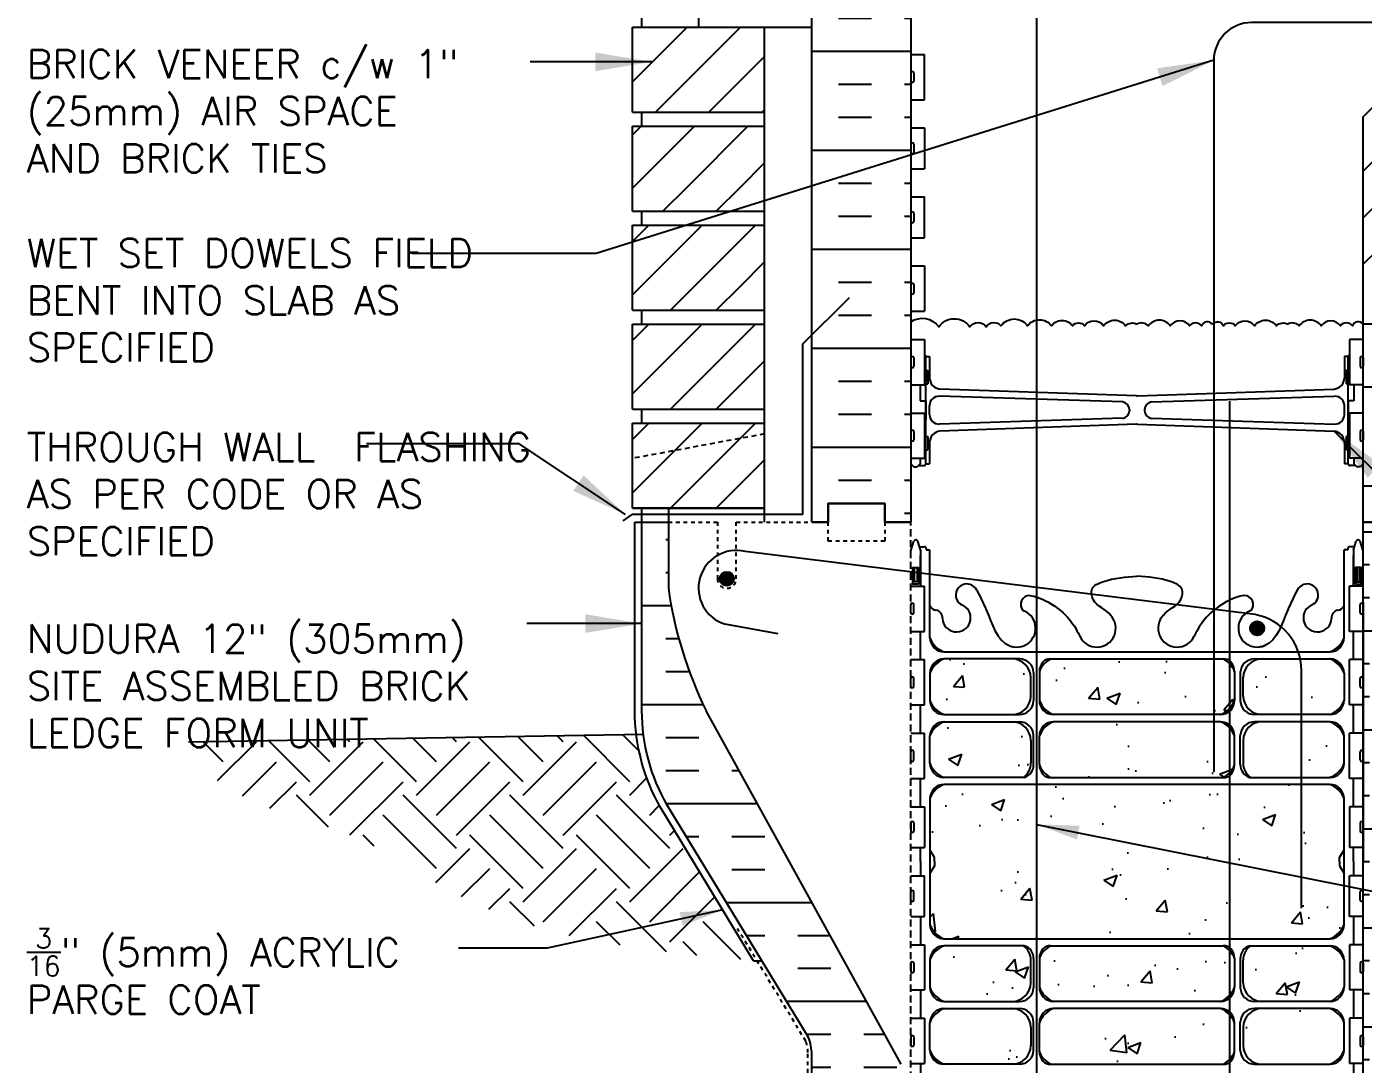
# Model space of a CAD drawing. Header units: inches. Extents: x 196 to 302, y 22 to 90.
# Drawn here: x 243.49 to 278.93, y 47.93 to 75.45 of the extents above; entities that cross this region are included whole.
import ezdxf

# ---------------------------------------------------------------- set-up
doc = ezdxf.new("R2010")
doc.units = ezdxf.units.IN
doc.header["$LTSCALE"] = 0.5
doc.header["$MEASUREMENT"] = 0
doc.linetypes.add('DASHED2', pattern=[0.375, 0.25, -0.125])
doc.linetypes.add('HIDDEN2', pattern=[0.1875, 0.125, -0.0625])
for name, color, linetype in [('HATCH', 12, 'Continuous'), ('Hidden2', 12, 'HIDDEN2'), ('line25', 2, 'Continuous'), ('LINE3', 3, 'Continuous'), ('LINE50', 5, 'Continuous'), ('LINE9', 9, 'Continuous'), ('TEXT', 4, 'Continuous'), ('Web_Edge', 9, 'Continuous')]:
    doc.layers.add(name, color=color, linetype=linetype)
doc.styles.add('DIM', font='romans.shx', dxfattribs={"width": 0.7})
doc.styles.add('ROMANS', font='romans.shx', dxfattribs={"height": 0.75})
doc.dimstyles.new('ext_12', dxfattribs={"dimscale": 12, "dimtxt": 0.09375, "dimasz": 0.09375, "dimexe": 0.09375, "dimexo": 0.0625, "dimgap": 0.0625, "dimtad": 1, "dimdec": 1, "dimzin": 3, "dimdsep": 46, "dimlunit": 4, "dimtxsty": 'DIM', "dimcen": 0.09, "dimdle": 0.09375, "dimclrt": 4, "dimadec": 0, "dimazin": 0, "dimtfac": 1, "dimtdec": 1, "dimtmove": 2, "dimatfit": 3, "dimfxl": 1, "dimfrac": 2, "dimtolj": 1, "dimtzin": 0, "dimarcsym": 0})
doc.dimstyles.new('ext_8', dxfattribs={"dimscale": 8, "dimtxt": 0.09375, "dimasz": 0.09375, "dimexe": 0.09375, "dimexo": 0.0625, "dimgap": 0.0625, "dimtad": 1, "dimdec": 1, "dimzin": 3, "dimdsep": 46, "dimlunit": 4, "dimtxsty": 'DIM', "dimcen": 0.09, "dimdle": 0.09375, "dimclrt": 4, "dimadec": 0, "dimazin": 0, "dimtfac": 1, "dimtdec": 1, "dimtmove": 2, "dimatfit": 3, "dimfxl": 1, "dimfrac": 2, "dimtolj": 1, "dimtzin": 0, "dimarcsym": 0})

msp = doc.modelspace()

# ---------------------------------------------------------------- hatches: boundary and pattern name
at = {"layer": 'HATCH'}
h = msp.add_hatch(dxfattribs=at)
h.set_pattern_fill('INSUL', color=256, scale=7, style=0)
h.set_pattern_definition([(0, (-2659.2347, -334.7005), (0, 2.625), []), (0, (-2659.2347, -333.8255), (0, 2.625), [0.875, -0.875]), (0, (-2659.2347, -332.9505), (0, 2.625), [0.875, -0.875])])
h.paths.add_polyline_path([(264.302, 62.309), (264.739, 62.309), (264.739, 62.809), (266.239, 62.809), (266.239, 62.309), (266.927, 62.309), (266.927, 80.309), (266.239, 80.309), (266.239, 80.809), (264.739, 80.809), (264.739, 80.309), (264.302, 80.309)])
h = msp.add_hatch(dxfattribs=at)
h.set_pattern_fill('INSUL', color=256, scale=7, style=0)
h.set_pattern_definition([(0, (83.7942, -65.3508), (0, 2.625), []), (0, (83.7942, -64.4758), (0, 2.625), [0.875, -0.875]), (0, (83.7942, -63.6008), (0, 2.625), [0.875, -0.875])])
h.paths.add_polyline_path([(281.552, 80.309), (281.114, 80.309), (281.114, 80.809), (279.614, 80.809), (279.614, 80.309), (278.927, 80.309), (278.927, 77.059), (281.552, 77.059)])
h.paths.add_polyline_path([(281.552, 67.559), (278.927, 67.559), (278.927, 62.309), (279.614, 62.309), (279.614, 62.809), (281.114, 62.809), (281.114, 62.309), (281.552, 62.309)])
h = msp.add_hatch(dxfattribs=at)
h.set_pattern_fill('INSUL', color=256, scale=7, style=0)
h.set_pattern_definition([(180, (3205.0885, -352.7005), (0, 2.625), []), (180, (3205.0885, -351.8255), (0, 2.625), [0.875, -0.875]), (180, (3205.0885, -350.9505), (0, 2.625), [0.875, -0.875])])
h.paths.add_polyline_path([(281.552, 44.309), (281.114, 44.309), (281.114, 44.809), (279.614, 44.809), (279.614, 44.309), (278.927, 44.309), (278.927, 62.309), (279.614, 62.309), (279.614, 62.809), (281.114, 62.809), (281.114, 62.309), (281.552, 62.309)])
h = msp.add_hatch(dxfattribs=at)
h.set_pattern_fill('INSUL', color=256, scale=7, style=0)
h.set_pattern_definition([(0, (-2735.5639, -378.2733), (0, 2.625), []), (0, (-2735.5639, -377.3983), (0, 2.625), [0.875, -0.875]), (0, (-2735.5639, -376.5233), (0, 2.625), [0.875, -0.875])])
h.paths.add_polyline_path([(261.502, 57.309, -0.079579), (260.502, 60.559), (260.502, 62.309), (259.802, 62.309), (259.802, 57.309, 0.131652), (260.472, 54.809), (264.21, 48.659, -0.10438), (264.302, 48.184), (264.302, 44.309), (264.739, 44.309), (264.739, 44.809), (266.239, 44.809), (266.239, 44.309), (266.927, 44.309), (266.927, 47.559), (266.677, 47.559), (266.677, 47.934)])
h = msp.add_hatch(dxfattribs=at)
h.set_pattern_fill('AR-CONC', color=256, scale=0.5)
h.set_pattern_definition([(50, (0, 0), (3.5863, -0.31376), [0.375, -4.125]), (355, (0, 0), (-0.693757, 3.76096), [0.3, -3.3]), (100.4514, (0.299, -0.026), (2.892544, 3.4472), [0.3187, -3.50571]), (46.1842, (0, 1), (5.33621, -0.827596), [0.5625, -6.1875]), (96.6356, (0.4447, 0.931), (4.67331, 4.87059), [0.47805, -5.25857]), (351.1842, (0, 1), (4.67331, 4.87059), [0.45, -4.95]), (21, (0.5, 0.75), (2.984535, -2.013094), [0.375, -4.125]), (326, (0.5, 0.75), (1.216577, 3.62575), [0.3, -3.3]), (71.4514, (0.7487, 0.5822), (4.20111, 1.612656), [0.3187, -3.50571]), (37.5, (0, 0), (0.060799, 1.664469), [0, -3.26, 0, -3.35, 0, -3.3125]), (7.5, (0, 0), (1.315348, 1.972059), [0, -1.91, 0, -3.185, 0, -1.2625]), (327.5, (-1.115, 0), (2.669112, -0.1127744), [0, -1.25, 0, -3.9, 0, -5.175]), (317.5, (-1.615, 0), (2.91593, 0.500525), [0, -1.625, 0, -2.59, 0, -3.675])])
h.paths.add_polyline_path([(270.112, 58.197, 0.406005), (269.612, 58.683), (267.812, 58.683, 0.225652), (267.437, 58.308), (267.437, 57.582, 0.225652), (267.812, 57.207), (269.612, 57.207, 0.418521), (270.112, 57.715)])
h.paths.add_polyline_path([(270.112, 56.524, 0.410093), (269.612, 57.017), (267.812, 57.017, 0.225652), (267.437, 56.642), (267.437, 55.916, 0.225652), (267.812, 55.541), (269.918, 55.541, 0.24677), (270.112, 55.926)])
h.paths.add_polyline_path([(270.714, 57.017, 0.225652), (270.339, 56.642), (270.339, 55.873, 0.185301), (270.638, 55.541), (275.216, 55.541, 0.08399), (275.383, 55.665), (275.383, 56.858, 0.119315), (275.139, 57.017)])
h.paths.add_polyline_path([(274.964, 58.683), (270.638, 58.683, 0.185301), (270.339, 58.35), (270.339, 57.582, 0.225652), (270.714, 57.207), (274.964, 57.207)])
h.paths.add_polyline_path([(275.383, 58.559, 0.08399), (275.216, 58.683), (274.964, 58.683), (274.964, 57.207), (275.139, 57.207, 0.119315), (275.383, 57.366)])
h.paths.add_polyline_path([(275.514, 58.35, 0.099758), (275.383, 58.559), (275.383, 57.366, 0.103549), (275.514, 57.582)])
h.paths.add_polyline_path([(275.514, 56.642, 0.103549), (275.383, 56.858), (275.383, 55.665, 0.099758), (275.514, 55.873)])
h.paths.add_polyline_path([(277.286, 57.017), (276.242, 57.017, 0.410093), (275.742, 56.524), (275.742, 55.926, 0.24677), (275.936, 55.541), (277.286, 55.541)])
h.paths.add_polyline_path([(277.286, 58.385, 0.050081), (277.256, 58.683), (276.242, 58.683, 0.406005), (275.742, 58.197), (275.742, 57.7, 0.410093), (276.242, 57.207), (277.286, 57.207)])
h.paths.add_polyline_path([(278.417, 58.308, 0.225652), (278.042, 58.683), (277.256, 58.683, -0.050081), (277.286, 58.385), (277.286, 57.207), (278.042, 57.207, 0.225652), (278.417, 57.582)])
h.paths.add_polyline_path([(278.417, 56.642, 0.225652), (278.042, 57.017), (277.286, 57.017), (277.286, 55.541), (278.042, 55.541, 0.225652), (278.417, 55.916)])
h.paths.add_polyline_path([(275.383, 49.252, 0.119315), (275.139, 49.411), (270.714, 49.411, 0.225652), (270.339, 49.036), (270.339, 48.268, 0.185301), (270.638, 47.935), (275.216, 47.935, 0.08399), (275.383, 48.059)])
h.paths.add_polyline_path([(275.383, 50.953, 0.08399), (275.216, 51.078), (270.638, 51.078, 0.185301), (270.339, 50.745), (270.339, 49.976, 0.225652), (270.714, 49.601), (275.139, 49.601, 0.119315), (275.383, 49.76)])
h.paths.add_polyline_path([(278.417, 50.703, 0.225652), (278.042, 51.078), (275.936, 51.078, 0.24677), (275.742, 50.692), (275.742, 50.094, 0.410093), (276.242, 49.601), (278.042, 49.601, 0.225652), (278.417, 49.976)])
h.paths.add_polyline_path([(278.417, 49.036, 0.225652), (278.042, 49.411), (276.242, 49.411, 0.418521), (275.742, 48.903), (275.742, 48.421, 0.406005), (276.242, 47.935), (278.042, 47.935, 0.225652), (278.417, 48.31)])
h.paths.add_polyline_path([(275.514, 49.036, 0.103549), (275.383, 49.252), (275.383, 48.059, 0.099758), (275.514, 48.268)])
h.paths.add_polyline_path([(275.514, 50.745, 0.099758), (275.383, 50.953), (275.383, 49.76, 0.103549), (275.514, 49.976)])
h.paths.add_polyline_path([(270.112, 50.094), (270.112, 50.692, 0.24677), (269.918, 51.078), (267.812, 51.078, 0.225652), (267.437, 50.703), (267.437, 49.976, 0.225652), (267.812, 49.601), (269.612, 49.601, 0.410093)])
h.paths.add_polyline_path([(270.112, 48.918, 0.410093), (269.612, 49.411), (267.812, 49.411, 0.225652), (267.437, 49.036), (267.437, 48.31, 0.225652), (267.812, 47.935), (269.612, 47.935, 0.406005), (270.112, 48.421)])
h = msp.add_hatch(dxfattribs=at)
h.set_pattern_fill('EARTH', color=256, scale=8, angle=45, style=0)
h.set_pattern_definition([(45, (155.8845, -22.356), (2e-16, 2.828427), [2, -2]), (45, (155.3541, -21.8256), (2e-16, 2.828427), [2, -2]), (45, (154.8238, -21.2953), (2e-16, 2.828427), [2, -2]), (135, (154.8238, -20.9417), (-2.828427, 4e-16), [2, -2]), (135, (155.3541, -20.4114), (-2.828427, 4e-16), [2, -2]), (135, (155.8845, -19.881), (-2.828427, 4e-16), [2, -2])])
h.paths.add_polyline_path([(260.31, 54.713, -0.100997), (259.653, 56.681), (256.075, 56.621), (251.613, 54.184), (251.744, 54.14), (251.956, 54.061), (252.17, 53.973), (252.385, 53.876), (252.602, 53.77), (252.819, 53.657), (253.036, 53.537), (253.252, 53.413), (253.467, 53.286), (253.681, 53.157), (253.892, 53.027), (254.102, 52.899), (254.314, 52.77), (254.536, 52.64), (254.773, 52.508), (255.031, 52.373), (255.316, 52.233), (255.635, 52.088), (255.993, 51.936), (256.399, 51.777), (256.878, 51.613), (257.455, 51.447), (258.158, 51.282), (259.013, 51.12), (260.048, 50.963), (261.288, 50.816), (262.761, 50.681)])
h.paths.add_polyline_path([(256.075, 56.621), (247.359, 56.476), (247.538, 56.3), (247.719, 56.13), (247.903, 55.966), (248.089, 55.808), (248.278, 55.658), (248.468, 55.515), (248.662, 55.38), (248.858, 55.255), (249.056, 55.138), (249.257, 55.031), (249.46, 54.931), (249.664, 54.84), (249.869, 54.754), (250.076, 54.675), (250.283, 54.602), (250.491, 54.533), (250.698, 54.468), (250.906, 54.405), (251.114, 54.342), (251.323, 54.278), (251.533, 54.211), (251.613, 54.184)])
h = msp.add_hatch(dxfattribs=at)
h.set_pattern_fill('AR-CONC', color=256, scale=0.5)
h.set_pattern_definition([(50, (-20.421, -1e-11), (3.5863, -0.31376), [0.375, -4.125]), (355, (-20.421, -1e-11), (-0.693757, 3.76096), [0.3, -3.3]), (100.4514, (-20.122, -0.026), (2.892544, 3.4472), [0.3187, -3.50571]), (46.1842, (-20.421, 1), (5.336207, -0.827596), [0.5625, -6.1875]), (96.6356, (-19.976, 0.931), (4.67331, 4.87059), [0.47805, -5.25857]), (351.1842, (-20.421, 1), (4.67331, 4.87059), [0.45, -4.95]), (21, (-19.921, 0.75), (2.984535, -2.013094), [0.375, -4.125]), (326, (-19.921, 0.75), (1.216577, 3.62575), [0.3, -3.3]), (71.4514, (-19.6722, 0.5822), (4.20111, 1.612656), [0.3187, -3.50571]), (37.5, (-20.4209, -1e-11), (0.0607993, 1.664469), [0, -3.26, 0, -3.35, 0, -3.3125]), (7.5, (-20.421, -1e-11), (1.315348, 1.972059), [0, -1.91, 0, -3.185, 0, -1.2625]), (327.5, (-21.5359, -1e-11), (2.669112, -0.1127744), [0, -1.25, 0, -3.9, 0, -5.175]), (317.5, (-22.036, -1e-11), (2.91593, 0.500525), [0, -1.625, 0, -2.59, 0, -3.675])])
h.paths.add_polyline_path([(278.417, 54.978, 0.414203), (278.042, 55.353), (267.812, 55.353, 0.414225), (267.437, 54.978), (267.437, 51.64, 0.414203), (267.812, 51.265), (278.042, 51.265, 0.414225), (278.417, 51.64)])
at = {"layer": 'LINE3'}
for points in [[(261.864, 60.809, 1), (262.239, 60.809, 1)], [(275.927, 59.496, 1), (276.302, 59.496, 1)]]:
    msp.add_hatch(color=256, dxfattribs=at).paths.add_polyline_path(points)

# ---------------------------------------------------------------- linework, layer by layer
at = {"layer": 'HATCH'}
for p, q in [((259.552, 75.401), (259.585, 75.434)), ((259.552, 73.987), (260.999, 75.434)), ((260.163, 73.184), (262.413, 75.434)), ((261.578, 73.184), (263.052, 74.658)), ((262.992, 73.184), (263.052, 73.244)), ((259.552, 72.582), (259.779, 72.809)), ((259.581, 71.198), (261.193, 72.809)), ((260.996, 71.198), (262.607, 72.809)), ((278.927, 71.622), (279.309, 72.005)), ((262.41, 71.198), (263.052, 71.84)), ((259.552, 71.168), (259.581, 71.198)), ((260.357, 70.559), (260.996, 71.198)), ((261.771, 70.559), (262.41, 71.198)), ((278.927, 70.385), (279.339, 70.797)), ((259.552, 68.34), (261.396, 70.184)), ((259.552, 69.754), (259.982, 70.184)), ((260.56, 67.934), (262.81, 70.184)), ((278.927, 69.148), (279.309, 69.53)), ((262.41, 68.573), (263.052, 69.215)), ((261.771, 67.934), (262.41, 68.573)), ((259.552, 65.715), (261.396, 67.559)), ((259.552, 67.129), (259.982, 67.559)), ((260.56, 65.309), (262.81, 67.559)), ((262.41, 65.948), (263.052, 66.59)), ((261.771, 65.309), (262.41, 65.948)), ((259.552, 63.09), (261.396, 64.934)), ((259.552, 64.504), (259.982, 64.934)), ((260.56, 62.684), (262.81, 64.934)), ((262.41, 63.323), (263.052, 63.965)), ((261.771, 62.684), (262.41, 63.323))]:
    msp.add_line(p, q, dxfattribs=at)
for points in [[(266.927, 67.623, -0.412831), (267.669, 67.49, -0.520567), (268.495, 67.49, -0.520567), (268.932, 67.49, -0.520567), (269.321, 67.515, -0.520567), (270.026, 67.515, -0.520567), (270.658, 67.515, -0.520567), (271.217, 67.515, -0.520567), (271.533, 67.515, -0.520567), (272.043, 67.515, -0.520567), (272.626, 67.515, -0.358767), (272.927, 67.559)], [(274.927, 67.559, 0.606632), (274.637, 67.515, 0.520567), (274.321, 67.515, 0.520567), (273.811, 67.515, 0.520567), (273.228, 67.515, 0.358767), (272.927, 67.559)], [(274.927, 67.559, -0.606632), (275.217, 67.515, -0.520567), (275.533, 67.515, -0.520567), (276.043, 67.515, -0.520567), (276.626, 67.515, -0.358767), (276.927, 67.559)], [(278.927, 67.559, 0.606632), (278.637, 67.515, 0.520567), (278.321, 67.515, 0.520567), (277.811, 67.515, 0.520567), (277.228, 67.515, 0.358767), (276.927, 67.559)]]:
    msp.add_lwpolyline(points, format="xyb", dxfattribs=at)
at = {"layer": 'Hidden2', "color": 9}
msp.add_line((260.502, 62.309), (261.802, 62.309), dxfattribs=at)
at = {"layer": 'Hidden2'}
for p, q in [((260.502, 62.309), (261.802, 62.309)), ((261.802, 62.309), (261.802, 60.809)), ((262.302, 60.809), (262.302, 62.309)), ((262.302, 62.309), (264.302, 62.309))]:
    msp.add_line(p, q, dxfattribs=at)
at = {"layer": 'Hidden2', "ltscale": 3}
msp.add_line((266.927, 47.559), (266.927, 62.309), dxfattribs=at)
at = {"layer": 'Hidden2'}
msp.add_lwpolyline([(264.302, 62.309), (264.739, 62.309), (264.739, 62.809), (266.239, 62.809), (266.239, 62.309), (266.927, 62.309)], dxfattribs=at)
msp.add_arc((262.052, 60.809), 0.25, 180, 0, dxfattribs=at)
at = {"layer": 'line25'}
for p, q in [((266.927, 80.309), (266.927, 62.309)), ((259.802, 75.434), (259.802, 75.809)), ((259.552, 73.184), (259.552, 75.434)), ((259.552, 75.434), (263.052, 75.434)), ((263.052, 70.184), (263.052, 75.434)), ((278.927, 73.059), (280.927, 75.059)), ((266.927, 74.714), (267.292, 74.714)), ((267.292, 73.514), (267.292, 74.714)), ((266.927, 73.514), (267.292, 73.514)), ((259.552, 73.184), (263.052, 73.184)), ((259.802, 72.809), (259.802, 73.184)), ((259.802, 72.809), (259.802, 73.184)), ((278.927, 62.309), (278.927, 73.059)), ((259.552, 72.809), (263.052, 72.809)), ((259.552, 70.559), (259.552, 72.809)), ((266.927, 72.764), (267.292, 72.764)), ((267.292, 72.764), (267.292, 71.684)), ((266.927, 71.684), (267.292, 71.684)), ((266.927, 70.934), (267.292, 70.934)), ((267.292, 69.854), (267.292, 70.934)), ((259.552, 70.559), (263.052, 70.559)), ((259.802, 70.184), (259.802, 70.559)), ((259.552, 70.184), (263.052, 70.184)), ((259.552, 67.934), (259.552, 70.184)), ((263.052, 62.309), (263.052, 70.184)), ((266.927, 69.854), (267.292, 69.854)), ((266.927, 69.104), (267.292, 69.104)), ((267.292, 69.104), (267.292, 67.904)), ((259.552, 67.934), (263.052, 67.934)), ((259.802, 67.559), (259.802, 67.934)), ((266.927, 67.904), (267.292, 67.904)), ((259.552, 67.559), (263.052, 67.559)), ((259.552, 65.309), (259.552, 67.559)), ((296.53, 67.559), (278.927, 67.559)), ((266.927, 67.154), (267.292, 67.154)), ((267.292, 67.154), (267.292, 65.954)), ((278.562, 67.154), (278.562, 65.954)), ((278.927, 67.154), (278.562, 67.154)), ((266.927, 65.954), (267.292, 65.954)), ((278.927, 65.954), (278.562, 65.954)), ((259.552, 65.309), (263.052, 65.309)), ((259.802, 64.934), (259.802, 65.309)), ((259.552, 64.934), (263.052, 64.934)), ((259.552, 62.684), (259.552, 64.934)), ((266.927, 65.204), (267.292, 65.204)), ((267.292, 65.204), (267.292, 64.004)), ((278.927, 65.204), (278.562, 65.204)), ((278.562, 65.204), (278.562, 64.004)), ((266.927, 64.004), (267.292, 64.004)), ((278.927, 64.004), (278.562, 64.004)), ((259.552, 62.684), (263.052, 62.684)), ((263.052, 62.684), (259.552, 62.684)), ((259.802, 62.309), (259.802, 62.684)), ((260.502, 62.684), (260.502, 62.309)), ((260.502, 62.309), (260.502, 60.559)), ((278.927, 44.309), (278.927, 62.309)), ((266.927, 60.614), (267.292, 60.614)), ((267.292, 59.414), (267.292, 60.614)), ((278.927, 60.614), (278.562, 60.614)), ((278.562, 59.414), (278.562, 60.614)), ((266.927, 59.904), (266.927, 60.124)), ((266.927, 60.069), (266.927, 60.069)), ((266.927, 59.959), (266.927, 59.959)), ((266.967, 60.164), (266.967, 60.164)), ((267.007, 59.904), (267.007, 60.124)), ((278.847, 59.904), (278.847, 60.124)), ((278.887, 60.164), (278.887, 60.164)), ((278.927, 59.904), (278.927, 60.124)), ((278.927, 60.069), (278.927, 60.069)), ((278.927, 59.959), (278.927, 59.959)), ((266.967, 59.864), (266.967, 59.864)), ((278.887, 59.864), (278.887, 59.864)), ((266.927, 59.414), (267.292, 59.414)), ((278.927, 59.414), (278.562, 59.414)), ((266.927, 58.664), (267.292, 58.664)), ((267.292, 57.464), (267.292, 58.664)), ((278.927, 58.664), (278.562, 58.664)), ((278.562, 57.464), (278.562, 58.664)), ((266.927, 57.954), (266.927, 58.174)), ((266.927, 58.119), (266.927, 58.119)), ((266.967, 58.214), (266.967, 58.214)), ((267.007, 57.954), (267.007, 58.174)), ((278.847, 57.954), (278.847, 58.174)), ((278.887, 58.214), (278.887, 58.214)), ((278.927, 57.954), (278.927, 58.174)), ((278.927, 58.119), (278.927, 58.119)), ((266.927, 58.009), (266.927, 58.009)), ((266.967, 57.914), (266.967, 57.914)), ((278.887, 57.914), (278.887, 57.914)), ((278.927, 58.009), (278.927, 58.009)), ((266.927, 57.464), (267.292, 57.464)), ((278.927, 57.464), (278.562, 57.464)), ((266.677, 47.934), (261.502, 57.309)), ((266.927, 56.714), (267.292, 56.714)), ((267.292, 55.514), (267.292, 56.714)), ((278.927, 56.714), (278.562, 56.714)), ((278.562, 55.514), (278.562, 56.714)), ((266.927, 56.004), (266.927, 56.224)), ((266.927, 56.169), (266.927, 56.169)), ((266.927, 56.059), (266.927, 56.059)), ((266.967, 56.264), (266.967, 56.264)), ((267.007, 56.004), (267.007, 56.224)), ((278.847, 56.004), (278.847, 56.224)), ((278.887, 56.264), (278.887, 56.264)), ((278.927, 56.004), (278.927, 56.224)), ((278.927, 56.169), (278.927, 56.169)), ((278.927, 56.059), (278.927, 56.059)), ((266.967, 55.964), (266.967, 55.964)), ((278.887, 55.964), (278.887, 55.964)), ((266.927, 55.514), (267.292, 55.514)), ((278.927, 55.514), (278.562, 55.514)), ((266.927, 54.764), (267.292, 54.764)), ((267.292, 54.764), (267.292, 53.684)), ((278.927, 54.764), (278.562, 54.764)), ((278.562, 54.764), (278.562, 53.684)), ((266.927, 54.334), (266.927, 54.114)), ((266.927, 54.279), (266.927, 54.279)), ((266.967, 54.374), (266.967, 54.374)), ((267.007, 54.334), (267.007, 54.114)), ((278.847, 54.334), (278.847, 54.114)), ((278.887, 54.374), (278.887, 54.374)), ((278.927, 54.334), (278.927, 54.114)), ((278.927, 54.279), (278.927, 54.279)), ((266.927, 54.169), (266.927, 54.169)), ((266.967, 54.074), (266.967, 54.074)), ((278.887, 54.074), (278.887, 54.074)), ((278.927, 54.169), (278.927, 54.169)), ((266.927, 53.684), (267.292, 53.684)), ((278.927, 53.684), (278.562, 53.684)), ((266.927, 52.934), (267.292, 52.934)), ((267.292, 51.854), (267.292, 52.934)), ((278.927, 52.934), (278.562, 52.934)), ((278.562, 51.854), (278.562, 52.934)), ((266.927, 52.284), (266.927, 52.504)), ((266.927, 52.449), (266.927, 52.449)), ((266.967, 52.544), (266.967, 52.544)), ((267.007, 52.284), (267.007, 52.504)), ((278.847, 52.284), (278.847, 52.504)), ((278.887, 52.544), (278.887, 52.544)), ((278.927, 52.284), (278.927, 52.504)), ((278.927, 52.449), (278.927, 52.449)), ((266.927, 52.339), (266.927, 52.339)), ((266.967, 52.244), (266.967, 52.244)), ((278.887, 52.244), (278.887, 52.244)), ((278.927, 52.339), (278.927, 52.339)), ((266.927, 51.854), (267.292, 51.854)), ((278.927, 51.854), (278.562, 51.854)), ((266.927, 51.104), (267.292, 51.104)), ((267.292, 51.104), (267.292, 49.904)), ((278.927, 51.104), (278.562, 51.104)), ((278.562, 51.104), (278.562, 49.904)), ((266.927, 50.614), (266.927, 50.394)), ((266.927, 50.559), (266.927, 50.559)), ((266.927, 50.449), (266.927, 50.449)), ((266.967, 50.654), (266.967, 50.654)), ((266.967, 50.354), (266.967, 50.354)), ((267.007, 50.614), (267.007, 50.394)), ((278.847, 50.614), (278.847, 50.394)), ((278.887, 50.654), (278.887, 50.654)), ((278.887, 50.354), (278.887, 50.354)), ((278.927, 50.614), (278.927, 50.394)), ((278.927, 50.559), (278.927, 50.559)), ((278.927, 50.449), (278.927, 50.449)), ((266.927, 49.904), (267.292, 49.904)), ((278.927, 49.904), (278.562, 49.904)), ((266.927, 49.154), (267.292, 49.154)), ((267.292, 49.154), (267.292, 47.954)), ((278.927, 49.154), (278.562, 49.154)), ((278.562, 49.154), (278.562, 47.954)), ((266.927, 48.664), (266.927, 48.444)), ((266.927, 48.609), (266.927, 48.609)), ((267.007, 48.664), (267.007, 48.444)), ((278.847, 48.664), (278.847, 48.444)), ((278.927, 48.664), (278.927, 48.444)), ((278.927, 48.609), (278.927, 48.609)), ((266.927, 48.499), (266.927, 48.499)), ((266.967, 48.404), (266.967, 48.404)), ((278.887, 48.404), (278.887, 48.404)), ((278.927, 48.499), (278.927, 48.499)), ((266.927, 47.954), (267.292, 47.954)), ((278.927, 47.954), (278.562, 47.954))]:
    msp.add_line(p, q, dxfattribs=at)
for centre, radius, start, end in [((271.147, 62.056), 10.75, 188.0028, 206.2026), ((266.967, 60.124), 0.04, 90, 180), ((266.967, 59.904), 0.04, 180, 270), ((266.967, 60.124), 0.04, 360, 90), ((266.967, 59.904), 0.04, 270, 0), ((278.887, 60.124), 0.04, 90, 180), ((278.887, 59.904), 0.04, 180, 270), ((278.887, 60.124), 0.04, 0, 90), ((278.887, 59.904), 0.04, 270, 0), ((266.967, 58.174), 0.04, 90, 180), ((266.967, 58.174), 0.04, 360, 90), ((278.887, 58.174), 0.04, 90, 180), ((278.887, 58.174), 0.04, 0, 90), ((266.967, 57.954), 0.04, 180, 270), ((266.967, 57.954), 0.04, 270, 0), ((278.887, 57.954), 0.04, 180, 270), ((278.887, 57.954), 0.04, 270, 0), ((266.967, 56.224), 0.04, 90, 180), ((266.967, 56.004), 0.04, 180, 270), ((266.967, 56.224), 0.04, 360, 90), ((266.967, 56.004), 0.04, 270, 0), ((278.887, 56.224), 0.04, 90, 180), ((278.887, 56.004), 0.04, 180, 270), ((278.887, 56.224), 0.04, 0, 90), ((278.887, 56.004), 0.04, 270, 0), ((266.967, 54.334), 0.04, 90, 180), ((266.967, 54.334), 0.04, 0, 90), ((278.887, 54.334), 0.04, 90, 180), ((278.887, 54.334), 0.04, 360, 90), ((266.967, 54.114), 0.04, 180, 270), ((266.967, 54.114), 0.04, 270, 0), ((278.887, 54.114), 0.04, 180, 270), ((278.887, 54.114), 0.04, 270, 0), ((266.967, 52.504), 0.04, 90, 180), ((266.967, 52.504), 0.04, 360, 90), ((278.887, 52.504), 0.04, 90, 180), ((278.887, 52.504), 0.04, 0, 90), ((266.967, 52.284), 0.04, 180, 270), ((266.967, 52.284), 0.04, 270, 0), ((278.887, 52.284), 0.04, 180, 270), ((278.887, 52.284), 0.04, 270, 0), ((266.967, 50.614), 0.04, 90, 180), ((266.967, 50.394), 0.04, 180, 270), ((266.967, 50.614), 0.04, 0, 90), ((266.967, 50.394), 0.04, 270, 0), ((278.887, 50.614), 0.04, 90, 180), ((278.887, 50.394), 0.04, 180, 270), ((278.887, 50.614), 0.04, 360, 90), ((278.887, 50.394), 0.04, 270, 0), ((266.967, 48.664), 0.04, 90, 180), ((266.967, 48.664), 0.04, 0, 90), ((278.887, 48.664), 0.04, 90, 180), ((278.887, 48.664), 0.04, 360, 90), ((266.967, 48.444), 0.04, 180, 270), ((266.967, 48.444), 0.04, 270, 0), ((278.887, 48.444), 0.04, 180, 270), ((278.887, 48.444), 0.04, 270, 0)]:
    msp.add_arc(centre, radius, start, end, dxfattribs=at)
at = {"layer": 'LINE3'}
for p, q in [((270.267, 88.844), (270.267, 45.1)), ((275.383, 65.519), (275.383, 44.312)), ((276.057, 59.86), (262.534, 61.532)), ((261.987, 59.61), (263.406, 59.357)), ((277.286, 52.075), (277.286, 58.385))]:
    msp.add_line(p, q, dxfattribs=at)
msp.add_lwpolyline([(280.464, 75.559), (275.964, 75.559, 0.414214), (274.964, 74.559), (274.964, 55.698), (274.964, 55.698)], format="xyb", dxfattribs=at)
for centre in [(262.052, 60.809), (276.114, 59.496)]:
    msp.add_circle(centre, 0.188, dxfattribs=at)
for centre, radius, start, end in [((262.302, 60.559), 1, 76.5845, 251.653), ((275.786, 58.385), 1.5, 360, 79.5785)]:
    msp.add_arc(centre, radius, start, end, dxfattribs=at)
at = {"layer": 'LINE50'}
for p, q in [((264.302, 62.309), (264.302, 80.309)), ((247.775, 56.483), (259.841, 56.684))]:
    msp.add_line(p, q, dxfattribs=at)
for points in [[(264.302, 62.309), (264.739, 62.309), (264.739, 62.809), (266.239, 62.809), (266.239, 62.309), (266.927, 62.309)], [(266.927, 62.309), (266.239, 62.309), (266.239, 62.809), (264.739, 62.809), (264.739, 62.309), (264.302, 62.309)], [(281.552, 62.309), (281.114, 62.309), (281.114, 62.809), (279.614, 62.809), (279.614, 62.309), (278.927, 62.309)], [(278.927, 62.309), (279.614, 62.309), (279.614, 62.809), (281.114, 62.809), (281.114, 62.309), (281.552, 62.309)]]:
    msp.add_lwpolyline(points, dxfattribs=at)
msp.add_lwpolyline([(264.302, 44.309), (264.302, 48.184, 0.10438), (264.21, 48.659), (260.472, 54.809, -0.131652), (259.802, 57.309), (259.802, 62.309), (260.502, 62.309)], format="xyb", dxfattribs=at)
at = {"layer": 'LINE9'}
for p, q in [((261.302, 75.684), (261.302, 75.434)), ((261.302, 75.434), (264.302, 75.434)), ((266.927, 74.224), (266.927, 74.004)), ((266.927, 74.169), (266.927, 74.169)), ((266.967, 74.264), (266.967, 74.264)), ((267.007, 74.224), (267.007, 74.004)), ((266.927, 74.059), (266.927, 74.059)), ((266.967, 73.964), (266.967, 73.964)), ((266.927, 72.334), (266.927, 72.114)), ((266.967, 72.374), (266.967, 72.374)), ((267.007, 72.334), (267.007, 72.114)), ((266.927, 72.279), (266.927, 72.279)), ((266.927, 72.169), (266.927, 72.169)), ((266.967, 72.074), (266.967, 72.074)), ((266.967, 70.544), (266.967, 70.544)), ((266.927, 70.504), (266.927, 70.284)), ((266.927, 70.449), (266.927, 70.449)), ((266.927, 70.339), (266.927, 70.339)), ((266.967, 70.244), (266.967, 70.244)), ((267.007, 70.504), (267.007, 70.284)), ((266.927, 68.614), (266.927, 68.394)), ((266.927, 68.559), (266.927, 68.559)), ((266.927, 68.449), (266.927, 68.449)), ((266.967, 68.654), (266.967, 68.654)), ((267.007, 68.614), (267.007, 68.394)), ((264.067, 67.036), (265.302, 68.27)), ((266.967, 68.354), (266.967, 68.354)), ((264.067, 62.513), (264.067, 67.036)), ((266.927, 66.664), (266.927, 66.444)), ((266.967, 66.704), (266.967, 66.704)), ((267.007, 66.664), (267.007, 66.444)), ((267.327, 66.701), (267.427, 66.701)), ((267.327, 63.861), (267.327, 66.701)), ((267.327, 66.681), (267.327, 66.681)), ((267.427, 66.701), (267.427, 66.14)), ((278.427, 66.701), (278.427, 66.14)), ((278.527, 66.701), (278.427, 66.701)), ((278.527, 63.861), (278.527, 66.701)), ((278.527, 66.681), (278.527, 66.681)), ((278.847, 66.664), (278.847, 66.444)), ((278.887, 66.704), (278.887, 66.704)), ((278.927, 66.664), (278.927, 66.444)), ((266.927, 66.609), (266.927, 66.609)), ((266.927, 66.499), (266.927, 66.499)), ((266.967, 66.404), (266.967, 66.404)), ((267.327, 66.331), (267.377, 66.331)), ((267.377, 66.331), (267.377, 65.981)), ((278.527, 66.331), (278.477, 66.331)), ((278.477, 66.331), (278.477, 65.981)), ((278.887, 66.404), (278.887, 66.404)), ((278.927, 66.609), (278.927, 66.609)), ((278.927, 66.499), (278.927, 66.499)), ((267.177, 65.954), (267.177, 65.531)), ((267.327, 65.981), (267.377, 65.981)), ((278.527, 65.981), (278.477, 65.981)), ((278.677, 65.954), (278.677, 65.531)), ((272.544, 65.498), (267.687, 65.65)), ((272.91, 65.657), (267.702, 65.841)), ((272.944, 65.657), (278.152, 65.841)), ((273.31, 65.498), (278.167, 65.65)), ((267.427, 65.162), (267.427, 65.4)), ((272.727, 65.299), (272.727, 65.263)), ((273.127, 65.299), (273.127, 65.263)), ((278.427, 65.162), (278.427, 65.4)), ((272.544, 65.064), (267.687, 64.912)), ((272.91, 64.905), (267.702, 64.721)), ((272.944, 64.905), (278.152, 64.721)), ((273.31, 65.064), (278.167, 64.912)), ((266.927, 64.714), (266.927, 64.494)), ((266.927, 64.659), (266.927, 64.659)), ((266.927, 64.549), (266.927, 64.549)), ((266.967, 64.754), (266.967, 64.754)), ((267.007, 64.714), (267.007, 64.494)), ((267.327, 64.581), (267.377, 64.581)), ((267.377, 64.581), (267.377, 64.231)), ((278.477, 64.581), (278.477, 64.231)), ((278.527, 64.581), (278.477, 64.581)), ((278.847, 64.714), (278.847, 64.494)), ((278.887, 64.754), (278.887, 64.754)), ((278.927, 64.714), (278.927, 64.494)), ((278.927, 64.659), (278.927, 64.659)), ((278.927, 64.549), (278.927, 64.549)), ((266.967, 64.454), (266.967, 64.454)), ((267.327, 64.231), (267.377, 64.231)), ((267.427, 64.422), (267.427, 63.861)), ((278.427, 64.422), (278.427, 63.861)), ((278.527, 64.231), (278.477, 64.231)), ((278.887, 64.454), (278.887, 64.454)), ((266.927, 63.861), (267.007, 63.781)), ((267.177, 63.861), (267.097, 63.781)), ((267.127, 63.811), (267.277, 63.811)), ((267.177, 64.004), (267.177, 63.861)), ((267.177, 63.811), (267.277, 63.811)), ((267.327, 63.861), (267.427, 63.861)), ((278.527, 63.861), (278.427, 63.861)), ((278.727, 63.811), (278.577, 63.811)), ((278.677, 63.811), (278.577, 63.811)), ((278.677, 64.004), (278.677, 63.861)), ((278.677, 63.861), (278.757, 63.781)), ((278.927, 63.861), (278.847, 63.781)), ((267.007, 63.781), (267.097, 63.781)), ((278.847, 63.781), (278.757, 63.781)), ((259.302, 62.346), (259.545, 62.513)), ((264.067, 62.513), (259.545, 62.513)), ((259.614, 62.309), (259.802, 62.309)), ((262.761, 50.681), (262.981, 50.681))]:
    msp.add_line(p, q, dxfattribs=at)
at = {"layer": 'LINE9', "linetype": 'DASHED2'}
msp.add_line((263.052, 64.65), (259.552, 64.002), dxfattribs=at)
at = {"layer": 'LINE9'}
for points in [[(267.292, 66.281), (267.327, 66.281), (267.327, 66.031), (267.292, 66.031)], [(278.562, 66.281), (278.527, 66.281), (278.527, 66.031), (278.562, 66.031)], [(267.177, 65.531), (267.177, 65.531), (267.327, 65.531), (267.327, 65.031), (267.292, 65.031)], [(278.677, 65.531), (278.677, 65.531), (278.527, 65.531), (278.527, 65.031), (278.562, 65.031)], [(267.292, 64.281), (267.327, 64.281), (267.327, 64.531), (267.292, 64.531)], [(278.562, 64.281), (278.527, 64.281), (278.527, 64.531), (278.562, 64.531)]]:
    msp.add_lwpolyline(points, dxfattribs=at)
msp.add_lwpolyline([(262.761, 50.681), (260.31, 54.713, -0.131757), (259.614, 57.309), (259.614, 62.309)], format="xyb", dxfattribs=at)
at = {"layer": 'LINE9', "linetype": 'DASHED2', "ltscale": 0.15}
msp.add_lwpolyline([(266.239, 62.309), (266.239, 62.309), (266.239, 61.809), (264.739, 61.809), (264.739, 62.309), (264.739, 62.309)], dxfattribs=at)
at = {"layer": 'LINE9', "linetype": 'HIDDEN2'}
msp.add_lwpolyline([(264.198, 44.309), (264.198, 48.245, 0.097369), (264.145, 48.548), (262.333, 51.538)], format="xyb", dxfattribs=at)
at = {"layer": 'LINE9'}
for centre, radius, start, end in [((266.967, 74.224), 0.04, 90, 180), ((266.967, 74.224), 0.04, 0, 90), ((266.967, 74.004), 0.04, 180, 270), ((266.967, 74.004), 0.04, 270, 0), ((266.967, 72.334), 0.04, 90, 180), ((266.967, 72.334), 0.04, 0, 90), ((266.967, 72.114), 0.04, 180, 270), ((266.967, 72.114), 0.04, 270, 0), ((266.967, 70.504), 0.04, 90, 180), ((266.967, 70.504), 0.04, 0, 90), ((266.967, 70.284), 0.04, 180, 270), ((266.967, 70.284), 0.04, 270, 0), ((266.967, 68.614), 0.04, 90, 180), ((266.967, 68.614), 0.04, 0, 90), ((266.967, 68.394), 0.04, 180, 270), ((266.967, 68.394), 0.04, 270, 0), ((266.967, 66.664), 0.04, 90, 180), ((266.967, 66.664), 0.04, 0, 90), ((267.277, 66.701), 0.05, 0, 72.5993), ((278.577, 66.701), 0.05, 107.4007, 180), ((278.887, 66.664), 0.04, 90, 180), ((278.887, 66.664), 0.04, 360, 90), ((266.967, 66.444), 0.04, 180, 270), ((266.967, 66.444), 0.04, 270, 0), ((278.887, 66.444), 0.04, 180, 270), ((278.887, 66.444), 0.04, 270, 0), ((267.727, 66.14), 0.3, 180, 265.2426), ((278.127, 66.14), 0.3, 274.7574, 0), ((267.677, 65.4), 0.25, 87.7479, 180), ((272.927, 65.857), 0.2, 265.2426, 270), ((272.927, 65.857), 0.2, 270, 274.7574), ((278.177, 65.4), 0.25, 0, 92.2521), ((272.527, 65.299), 0.2, 0, 85.2426), ((272.527, 65.263), 0.2, 274.7574, 0), ((273.327, 65.299), 0.2, 94.7574, 180), ((273.327, 65.263), 0.2, 180, 265.2426), ((267.677, 65.162), 0.25, 180, 272.2521), ((272.927, 64.705), 0.2, 90, 94.7574), ((272.927, 64.705), 0.2, 85.2426, 90), ((278.177, 65.162), 0.25, 267.7479, 0), ((266.967, 64.714), 0.04, 90, 180), ((266.967, 64.714), 0.04, 0, 90), ((267.727, 64.422), 0.3, 94.7574, 180), ((278.127, 64.422), 0.3, 0, 85.2426), ((278.887, 64.714), 0.04, 90, 180), ((278.887, 64.714), 0.04, 360, 90), ((266.967, 64.494), 0.04, 180, 270), ((266.967, 64.494), 0.04, 270, 0), ((278.887, 64.494), 0.04, 180, 270), ((278.887, 64.494), 0.04, 270, 0), ((267.277, 63.861), 0.05, 270, 0), ((278.577, 63.861), 0.05, 180, 270)]:
    msp.add_arc(centre, radius, start, end, dxfattribs=at)
at = {"layer": 'Web_Edge'}
for p, q in [((266.927, 61.55), (267.012, 61.81)), ((267.187, 61.58), (267.112, 61.81)), ((278.667, 61.58), (278.742, 61.81)), ((278.927, 61.55), (278.842, 61.81)), ((267.161, 61.66), (267.287, 61.66)), ((267.187, 61.58), (267.187, 60.614)), ((267.337, 61.61), (267.337, 61.61)), ((267.337, 61.61), (267.337, 61.58)), ((267.337, 61.58), (267.437, 61.58)), ((267.437, 59.246), (267.437, 61.58)), ((278.517, 61.58), (278.417, 61.58)), ((278.417, 59.246), (278.417, 61.58)), ((278.517, 61.61), (278.517, 61.61)), ((278.517, 61.61), (278.517, 61.58)), ((278.693, 61.66), (278.567, 61.66)), ((278.667, 61.58), (278.667, 60.614)), ((267.812, 58.871), (278.042, 58.871)), ((269.812, 58.683), (267.812, 58.683)), ((270.638, 58.683), (275.249, 58.683)), ((276.042, 58.683), (278.042, 58.683)), ((267.437, 58.308), (267.437, 57.582)), ((270.112, 57.7), (270.112, 58.197)), ((270.187, 58.322), (270.187, 57.569)), ((270.339, 58.352), (270.339, 57.582)), ((275.514, 58.352), (275.514, 57.582)), ((275.667, 58.322), (275.667, 57.569)), ((275.742, 57.7), (275.742, 58.197)), ((278.417, 58.308), (278.417, 57.582)), ((267.812, 57.207), (269.812, 57.207)), ((275.139, 57.207), (270.714, 57.207)), ((278.042, 57.207), (276.042, 57.207)), ((267.812, 57.017), (269.812, 57.017)), ((275.139, 57.017), (270.714, 57.017)), ((278.042, 57.017), (276.042, 57.017)), ((267.437, 55.916), (267.437, 56.642)), ((270.112, 56.524), (270.112, 55.926)), ((270.187, 55.885), (270.187, 56.655)), ((270.339, 55.872), (270.339, 56.642)), ((275.514, 55.872), (275.514, 56.642)), ((275.667, 55.885), (275.667, 56.655)), ((275.742, 56.524), (275.742, 55.926)), ((278.417, 55.916), (278.417, 56.642)), ((269.935, 55.541), (267.812, 55.541)), ((270.638, 55.541), (275.249, 55.541)), ((275.918, 55.541), (278.042, 55.541)), ((267.557, 53.421), (267.437, 53.621)), ((267.557, 53.421), (267.437, 53.621)), ((278.297, 53.421), (278.417, 53.621)), ((278.297, 53.421), (278.417, 53.621)), ((267.557, 53.197), (267.437, 52.997)), ((267.557, 53.197), (267.437, 52.997)), ((267.557, 53.309), (267.557, 53.421)), ((267.557, 53.309), (267.557, 53.421)), ((267.557, 53.309), (267.557, 53.197)), ((267.557, 53.309), (267.557, 53.197)), ((278.297, 53.309), (278.297, 53.421)), ((278.297, 53.309), (278.297, 53.421)), ((278.297, 53.309), (278.297, 53.197)), ((278.297, 53.309), (278.297, 53.197)), ((278.297, 53.197), (278.417, 52.997)), ((278.297, 53.197), (278.417, 52.997)), ((269.935, 51.078), (267.812, 51.078)), ((270.638, 51.078), (275.249, 51.078)), ((275.918, 51.078), (278.042, 51.078)), ((267.437, 50.703), (267.437, 49.976)), ((270.112, 50.094), (270.112, 50.692)), ((270.187, 50.733), (270.187, 49.963)), ((270.339, 50.746), (270.339, 49.976)), ((275.514, 50.746), (275.514, 49.976)), ((275.667, 50.733), (275.667, 49.963)), ((275.742, 50.094), (275.742, 50.692)), ((278.417, 50.703), (278.417, 49.976)), ((267.812, 49.601), (269.812, 49.601)), ((267.812, 49.411), (269.812, 49.411)), ((275.139, 49.601), (270.714, 49.601)), ((275.139, 49.411), (270.714, 49.411)), ((278.042, 49.601), (276.042, 49.601)), ((278.042, 49.411), (276.042, 49.411)), ((267.437, 48.31), (267.437, 49.036)), ((270.112, 48.918), (270.112, 48.421)), ((270.187, 48.296), (270.187, 49.049)), ((270.339, 48.266), (270.339, 49.036)), ((275.514, 48.266), (275.514, 49.036)), ((275.667, 48.296), (275.667, 49.049)), ((275.742, 48.918), (275.742, 48.421)), ((278.417, 48.31), (278.417, 49.036)), ((269.812, 47.935), (267.812, 47.935)), ((270.638, 47.935), (275.249, 47.935)), ((276.042, 47.935), (278.042, 47.935))]:
    msp.add_line(p, q, dxfattribs=at)
for points in [[(267.187, 60.614), (267.187, 61.43)], [(278.667, 60.614), (278.667, 61.43)], [(278.927, 60.18), (278.927, 53.309)], [(267.187, 58.664), (267.187, 59.414)], [(278.667, 58.664), (278.667, 59.414)], [(267.187, 56.714), (267.187, 57.464)], [(278.667, 56.714), (278.667, 57.464)], [(267.187, 54.764), (267.187, 55.514)], [(278.667, 54.764), (278.667, 55.514)], [(267.187, 53.309), (267.187, 53.684)], [(278.667, 53.309), (278.667, 53.684)], [(267.187, 53.309), (267.187, 52.934)], [(278.667, 53.309), (278.667, 52.934)], [(278.927, 46.438), (278.927, 53.309)], [(267.187, 51.854), (267.187, 51.104)], [(278.667, 51.854), (278.667, 51.104)], [(267.187, 49.904), (267.187, 49.154)], [(278.667, 49.904), (278.667, 49.154)], [(267.187, 47.954), (267.187, 47.204)], [(278.667, 47.954), (278.667, 47.204)]]:
    msp.add_lwpolyline(points, dxfattribs=at)
for points in [[(267.137, 60.67), (266.987, 60.67), (266.987, 61.11), (267.137, 61.11)], [(267.097, 60.73), (267.027, 60.73), (267.027, 61.11), (267.097, 61.11)], [(278.717, 60.67), (278.867, 60.67), (278.867, 61.11), (278.717, 61.11)], [(278.757, 60.73), (278.827, 60.73), (278.827, 61.11), (278.757, 61.11)]]:
    msp.add_lwpolyline(points, close=True, dxfattribs=at)
msp.add_lwpolyline([(267.437, 51.64, 0.414198), (267.812, 51.265), (278.042, 51.265, 0.414198), (278.417, 51.64), (278.417, 54.978, 0.414198), (278.042, 55.353), (267.812, 55.353, 0.414198), (267.437, 54.978)], format="xyb", close=True, dxfattribs=at)
for centre, radius, start, end in [((267.062, 61.784), 0.0567, 28.0725, 151.9275), ((278.792, 61.784), 0.0567, 28.0725, 151.9275), ((267.287, 61.61), 0.05, 0, 90), ((278.567, 61.61), 0.05, 90, 180), ((268.415, 60.379), 0.293, 25.7984, 253.0731), ((277.439, 60.379), 0.293, 286.9269, 154.2016), ((270.086, 60.121), 0.242, 90, 218.2327), ((275.768, 60.121), 0.242, 321.7673, 90), ((267.611, 60.167), 0.19, 203.6316, 265.6964), ((267.568, 59.779), 0.2, 352.8929, 81.62), ((268.141, 59.774), 0.375, 182.9237, 59.8675), ((269.739, 59.496), 0.5, 246.2139, 71.7937), ((276.114, 59.496), 0.5, 108.2063, 293.7861), ((277.713, 59.774), 0.375, 120.1325, 357.0763), ((278.286, 59.779), 0.2, 98.38, 187.1071), ((278.243, 60.167), 0.19, 274.3036, 336.3684), ((271.864, 59.496), 0.5, 204.819, 44.1875), ((273.989, 59.496), 0.5, 135.8125, 335.181), ((268.019, 59.453), 0.618, 199.5703, 250.431), ((267.812, 59.246), 0.375, 180.0021, 269.9991), ((277.835, 59.453), 0.618, 289.569, 340.4297), ((278.042, 59.246), 0.375, 270.0009, 359.9979), ((268.019, 58.101), 0.617, 109.5682, 160.4318), ((267.812, 58.308), 0.375, 90, 180), ((269.612, 58.183), 0.5, 0.8073, 90), ((269.812, 58.308), 0.375, 2.0304, 90), ((270.923, 58.128), 0.624, 117.0966, 159.0881), ((270.716, 58.352), 0.376, 138.3704, 179.9486), ((270.621, 58.434), 0.25, 86.1209, 138.3704), ((275.233, 58.434), 0.25, 41.6296, 93.8791), ((274.931, 58.128), 0.624, 20.9119, 62.9034), ((275.138, 58.352), 0.376, 0.0514, 41.6296), ((276.042, 58.308), 0.375, 90, 177.9696), ((276.242, 58.183), 0.5, 90, 179.1927), ((277.835, 58.101), 0.617, 19.5682, 70.4318), ((278.042, 58.308), 0.375, 360, 90), ((268.019, 57.789), 0.617, 199.5682, 250.4318), ((267.812, 57.582), 0.375, 180, 270), ((269.612, 57.707), 0.5, 270, 359.1927), ((269.812, 57.582), 0.375, 270, 357.9696), ((270.921, 57.789), 0.617, 199.5682, 250.4318), ((270.714, 57.582), 0.375, 180, 270), ((274.933, 57.789), 0.617, 289.5682, 340.4318), ((275.139, 57.582), 0.375, 270, 360), ((276.042, 57.582), 0.375, 182.0304, 270), ((276.242, 57.707), 0.5, 180.8073, 270), ((277.835, 57.789), 0.617, 289.5682, 340.4318), ((278.042, 57.582), 0.375, 270, 0), ((268.019, 56.435), 0.617, 109.5682, 160.4318), ((267.812, 56.642), 0.375, 90, 180), ((269.612, 56.517), 0.5, 0.8073, 90), ((269.812, 56.642), 0.375, 2.0304, 90), ((270.921, 56.435), 0.617, 109.5682, 160.4318), ((270.714, 56.642), 0.375, 90, 180), ((274.933, 56.435), 0.617, 19.5682, 70.4318), ((275.139, 56.642), 0.375, 0, 90), ((276.042, 56.642), 0.375, 90, 177.9696), ((276.242, 56.517), 0.5, 90, 179.1927), ((277.835, 56.435), 0.617, 19.5682, 70.4318), ((278.042, 56.642), 0.375, 360, 90), ((268.019, 56.122), 0.617, 199.5682, 250.4318), ((267.812, 55.916), 0.375, 180, 270), ((269.648, 55.918), 0.464, 305.5594, 1.0072), ((269.841, 55.873), 0.346, 285.7884, 1.947), ((270.923, 56.096), 0.624, 200.9119, 242.9034), ((270.716, 55.872), 0.376, 180.0514, 221.6296), ((274.931, 56.096), 0.624, 297.0966, 339.0881), ((275.138, 55.872), 0.376, 318.3704, 359.9486), ((276.013, 55.873), 0.346, 178.053, 254.2116), ((276.206, 55.918), 0.464, 178.9928, 234.4406), ((277.835, 56.122), 0.617, 289.5682, 340.4318), ((278.042, 55.916), 0.375, 270, 0), ((268.019, 54.771), 0.618, 109.569, 160.4297), ((270.621, 55.79), 0.25, 221.6296, 273.8791), ((275.233, 55.79), 0.25, 266.1209, 318.3704), ((277.835, 54.771), 0.618, 19.5703, 70.431), ((268.019, 51.847), 0.618, 199.5703, 250.431), ((277.835, 51.847), 0.618, 289.569, 340.4297), ((268.019, 50.496), 0.617, 109.5682, 160.4318), ((267.812, 50.703), 0.375, 90, 180), ((269.648, 50.7), 0.464, 358.9928, 54.4406), ((269.841, 50.745), 0.346, 358.053, 74.2116), ((270.923, 50.522), 0.624, 117.0966, 159.0881), ((270.621, 50.828), 0.25, 86.1209, 138.3704), ((274.931, 50.522), 0.624, 20.9119, 62.9034), ((275.233, 50.828), 0.25, 41.6296, 93.8791), ((276.013, 50.745), 0.346, 105.7884, 181.947), ((276.206, 50.7), 0.464, 125.5594, 181.0072), ((277.835, 50.496), 0.617, 19.5682, 70.4318), ((278.042, 50.703), 0.375, 360, 90), ((270.716, 50.746), 0.376, 138.3704, 179.9486), ((275.138, 50.746), 0.376, 0.0514, 41.6296), ((268.019, 50.183), 0.617, 199.5682, 250.4318), ((267.812, 49.976), 0.375, 180, 270), ((269.612, 50.101), 0.5, 270, 359.1927), ((270.921, 50.183), 0.617, 199.5682, 250.4318), ((270.714, 49.976), 0.375, 180, 270), ((274.933, 50.183), 0.617, 289.5682, 340.4318), ((275.139, 49.976), 0.375, 270, 360), ((276.242, 50.101), 0.5, 180.8073, 270), ((277.835, 50.183), 0.617, 289.5682, 340.4318), ((278.042, 49.976), 0.375, 270, 0), ((269.812, 49.976), 0.375, 270, 357.9696), ((276.042, 49.976), 0.375, 182.0304, 270), ((268.019, 48.829), 0.617, 109.5682, 160.4318), ((267.812, 49.036), 0.375, 90, 180), ((269.612, 48.911), 0.5, 0.8073, 90), ((269.812, 49.036), 0.375, 2.0304, 90), ((270.921, 48.829), 0.617, 109.5682, 160.4318), ((270.714, 49.036), 0.375, 90, 180), ((274.933, 48.829), 0.617, 19.5682, 70.4318), ((275.139, 49.036), 0.375, 0, 90), ((276.042, 49.036), 0.375, 90, 177.9696), ((276.242, 48.911), 0.5, 90, 179.1927), ((277.835, 48.829), 0.617, 19.5682, 70.4318), ((278.042, 49.036), 0.375, 360, 90), ((268.019, 48.517), 0.617, 199.5682, 250.4318), ((267.812, 48.31), 0.375, 180, 270), ((269.612, 48.435), 0.5, 270, 359.1927), ((269.812, 48.31), 0.375, 270, 357.9696), ((270.923, 48.49), 0.624, 200.9119, 242.9034), ((270.716, 48.267), 0.376, 180.0514, 221.6296), ((274.931, 48.49), 0.624, 297.0966, 339.0881), ((275.138, 48.267), 0.376, 318.3704, 359.9486), ((276.042, 48.31), 0.375, 182.0304, 270), ((276.242, 48.435), 0.5, 180.8073, 270), ((277.835, 48.517), 0.617, 289.5682, 340.4318), ((278.042, 48.31), 0.375, 270, 0), ((270.621, 48.184), 0.25, 221.6296, 273.8791), ((275.233, 48.184), 0.25, 266.1209, 318.3704)]:
    msp.add_arc(centre, radius, start, end, dxfattribs=at)
for points, knots in [([(272.223, 59.844), (272.115, 60.007), (271.755, 60.098), (271.679, 60.594), (272.227, 60.829), (272.631, 60.858), (272.927, 60.879)], [0.229407, 0.229407, 0.229407, 0.229407, 0.844432, 1.128849, 1.464331, 2.389004, 2.389004, 2.389004, 2.389004]), ([(273.631, 59.844), (273.739, 60.007), (274.098, 60.098), (274.175, 60.594), (273.627, 60.829), (273.223, 60.858), (272.927, 60.879)], [0.229407, 0.229407, 0.229407, 0.229407, 0.844432, 1.128849, 1.464331, 2.389004, 2.389004, 2.389004, 2.389004]), ([(268.679, 60.506), (268.765, 60.34), (269.018, 59.85), (269.232, 59.1), (269.642, 59.006), (269.698, 58.997)], [0, 0, 0, 0, 0.579211, 1.703896, 1.875321, 1.875321, 1.875321, 1.875321]), ([(270.086, 60.363), (270.207, 60.365), (271.04, 60.007), (271.279, 59.55), (271.42, 59.267)], [0.038125, 0.038125, 0.038125, 0.038125, 0.320663, 1.258119, 1.258119, 1.258119, 1.258119]), ([(275.768, 60.363), (275.647, 60.365), (274.814, 60.007), (274.574, 59.55), (274.434, 59.267)], [0.038125, 0.038125, 0.038125, 0.038125, 0.320663, 1.258119, 1.258119, 1.258119, 1.258119]), ([(277.175, 60.506), (277.089, 60.34), (276.836, 59.85), (276.622, 59.1), (276.212, 59.006), (276.155, 58.997)], [0, 0, 0, 0, 0.579211, 1.703896, 1.875321, 1.875321, 1.875321, 1.875321])]:
    msp.add_open_spline(points, degree=3, knots=knots, dxfattribs=at)

# ---------------------------------------------------------------- texts
at = {"layer": 'TEXT', "char_height": 0.75, "attachment_point": 4, "style": 'ROMANS'}
for s, insert, width in [('BRICK VENEER c/w 1" (25mm) AIR SPACE AND BRICK TIES', (243.489, 73.211), 13.18701), ('WET SET DOWELS FIELD BENT INTO SLAB AS SPECIFIED', (243.489, 68.195), 13.18701), ('THROUGH WALL  FLASHING AS PER CODE OR AS SPECIFIED', (243.489, 63.057), 14.88549), ('NUDURA 12" (305mm) SITE ASSEMBLED BRICK LEDGE FORM UNIT', (243.489, 57.969), 13.06052), ('\\A1;{\\H0.7x;\\S3/16;}" (5mm) ACRYLIC PARGE COAT', (243.489, 50.406), 12.36492)]:
    msp.add_mtext(s, dxfattribs=dict(at, insert=insert, width=width))

# ---------------------------------------------------------------- leaders
at = {"layer": 'TEXT'}
for points, dimstyle, override in [([(274.964, 74.559), (258.584, 69.437), (253.71, 69.437)], 'ext_8', {"dimasz": 0.1875, "dimtad": 0}), ([(260.062, 74.517), (256.838, 74.517)], 'ext_8', {"dimasz": 0.1875, "dimtad": 0}), ([(278.152, 64.721), (285.564, 57.361), (287.929, 57.361)], 'ext_8', {"dimasz": 0.1875, "dimtad": 0}), ([(259.366, 62.513), (256.545, 64.389), (252.501, 64.389)], 'ext_8', {"dimasz": 0.1875, "dimtad": 0}), ([(259.802, 59.621), (256.787, 59.621), (256.752, 59.621)], 'ext_8', {"dimasz": 0.1875, "dimtad": 0}), ([(270.267, 54.297), (284.91, 51.379), (288.553, 51.379)], 'ext_12', {"dimgap": 0.0625, "dimtad": 0})]:
    msp.add_leader(points, dimstyle=dimstyle, override=override, dxfattribs=at)
msp.add_leader([(261.943, 52.028), (257.289, 51.016), (254.933, 51.016)], dimstyle='ext_12', dxfattribs=at)

doc.saveas('drawing.dxf')
